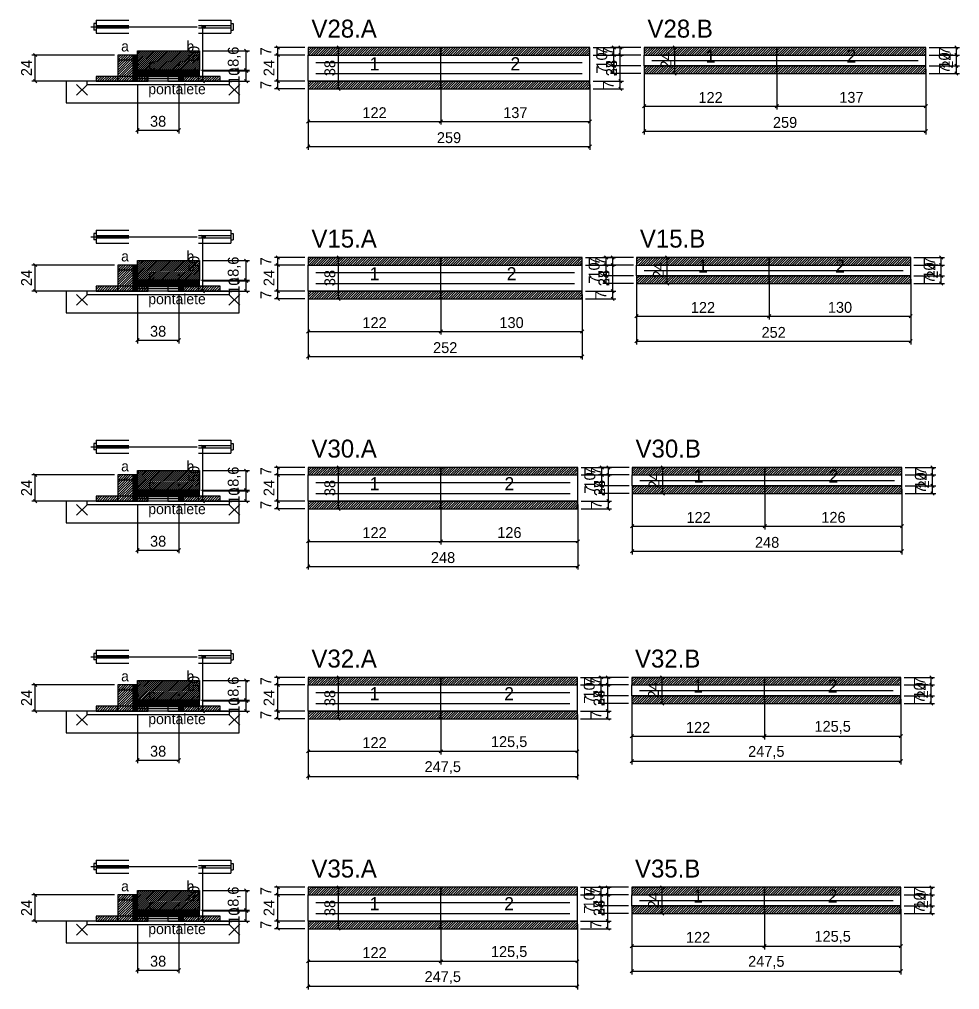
# Model space of a CAD drawing. Extents: x -13000 to 3070, y -7421 to 1552.
# Drawn here: x -69 to 796, y -6263 to -5371 of the extents above; entities that cross this region are included whole.
import ezdxf
from ezdxf.enums import TextEntityAlignment as Align

# ---------------------------------------------------------------- set-up
doc = ezdxf.new("R2010")
doc.units = 0
for name, color, linetype in [('5', 5, 'Continuous'), ('barrote', 126, 'Continuous'), ('CONCRETO', 251, 'Continuous'), ('COTA', 241, 'Continuous'), ('detalhes', 7, 'Continuous'), ('ESTRUTURACAO', 7, 'Continuous'), ('Hachura', 251, 'Continuous'), ('Madeira', 126, 'Continuous'), ('NOMENCLATURA', 7, 'Continuous'), ('Painéis', 200, 'Continuous'), ('presilha', 224, 'Continuous'), ('SARR_2.2x7', 40, 'Continuous'), ('SCO-___-LAJ', 224, 'Continuous'), ('TENSOR', 224, 'Continuous')]:
    doc.layers.add(name, color=color, linetype=linetype)
doc.dimstyles.new('PAINEL', dxfattribs={"dimtxt": 10, "dimasz": 3, "dimexe": 3, "dimexo": 3, "dimgap": 3, "dimtad": 1, "dimblk": 'OBLIQUE', "dimblk1": 'OBLIQUE', "dimcen": 2.5, "dimclrd": 4, "dimclre": 4, "dimclrt": 240, "dimazin": 3, "dimtfac": 1, "dimtmove": 0, "dimatfit": 3})

# ---------------------------------------------------------------- blocks, each defined once
blk = doc.blocks.new('PAR_ESQ')
for p, q in [((-1, -1), (1, 1)), ((-1, 1), (1, -1))]:
    blk.add_line(p, q)
blk = doc.blocks.new('PAR_FUNDO_ESQ')
for p, q in [((-1, -1), (1, 1)), ((-1, 1), (1, -1))]:
    blk.add_line(p, q)
blk = doc.blocks.new('PAR_FUNDO_DIR')
for p, q in [((-1, -1), (1, 1)), ((-1, 1), (1, -1))]:
    blk.add_line(p, q)
blk = doc.blocks.new('par_int_esq')
for p, q in [((-1, -1), (1, 1)), ((-1, 1), (1, -1))]:
    blk.add_line(p, q)
blk = doc.blocks.new('par_int_dir')
for p, q in [((-1, -1), (1, 1)), ((-1, 1), (1, -1))]:
    blk.add_line(p, q)
blk = doc.blocks.new('_OBLIQUE')
at = {"color": 0, "linetype": 'BYBLOCK'}
blk.add_line((-0.5, -0.5), (0.5, 0.5), dxfattribs=at)

msp = doc.modelspace()

# ---------------------------------------------------------------- hatches: boundary and pattern name
at = {"layer": 'COTA'}
h = msp.add_hatch(dxfattribs=at)
h.set_pattern_fill('ANSI31', scale=0.4)
h.paths.add_polyline_path([(40, -5420), (40, -5400), (97, -5400), (97, -5418.6), (78, -5418.6), (78, -5420)])
h = msp.add_hatch(dxfattribs=at)
h.set_pattern_fill('ANSI31', scale=0.5)
h.paths.add_polyline_path([(197, -5404), (319, -5404), (319, -5397), (197, -5397)])
h = msp.add_hatch(dxfattribs=at)
h.set_pattern_fill('ANSI31', scale=0.5)
h.paths.add_polyline_path([(319, -5404), (456, -5404), (456, -5397), (319, -5397)])
h = msp.add_hatch(dxfattribs=at)
h.set_pattern_fill('ANSI31', scale=0.5)
h.paths.add_polyline_path([(506, -5404), (628, -5404), (628, -5397), (506, -5397)])
h = msp.add_hatch(dxfattribs=at)
h.set_pattern_fill('ANSI31', scale=0.5)
h.paths.add_polyline_path([(628, -5404), (765, -5404), (765, -5397), (628, -5397)])
h = msp.add_hatch(dxfattribs=at)
h.set_pattern_fill('ANSI31', scale=0.5)
h.paths.add_polyline_path([(506, -5421), (628, -5421), (628, -5414), (506, -5414)])
h = msp.add_hatch(dxfattribs=at)
h.set_pattern_fill('ANSI31', scale=0.5)
h.paths.add_polyline_path([(628, -5421), (765, -5421), (765, -5414), (628, -5414)])
h = msp.add_hatch(dxfattribs=at)
h.set_pattern_fill('ANSI31', scale=0.5)
h.paths.add_polyline_path([(197, -5435), (319, -5435), (319, -5428), (197, -5428)])
h = msp.add_hatch(dxfattribs=at)
h.set_pattern_fill('ANSI31', scale=0.5)
h.paths.add_polyline_path([(319, -5435), (456, -5435), (456, -5428), (319, -5428)])
h = msp.add_hatch(dxfattribs=at)
h.set_pattern_fill('ANSI31', scale=0.5)
h.paths.add_polyline_path([(197, -5597), (319, -5597), (319, -5590), (197, -5590)])
h = msp.add_hatch(dxfattribs=at)
h.set_pattern_fill('ANSI31', scale=0.5)
h.paths.add_polyline_path([(319, -5597), (449, -5597), (449, -5590), (319, -5590)])
h = msp.add_hatch(dxfattribs=at)
h.set_pattern_fill('ANSI31', scale=0.5)
h.paths.add_polyline_path([(499, -5597), (621, -5597), (621, -5590), (499, -5590)])
h = msp.add_hatch(dxfattribs=at)
h.set_pattern_fill('ANSI31', scale=0.5)
h.paths.add_polyline_path([(621, -5597), (751, -5597), (751, -5590), (621, -5590)])
h = msp.add_hatch(dxfattribs=at)
h.set_pattern_fill('ANSI31', scale=0.4)
h.paths.add_polyline_path([(40, -5613), (40, -5593), (97, -5593), (97, -5611.6), (78, -5611.6), (78, -5613)])
h = msp.add_hatch(dxfattribs=at)
h.set_pattern_fill('ANSI31', scale=0.5)
h.paths.add_polyline_path([(499, -5614), (621, -5614), (621, -5607), (499, -5607)])
h = msp.add_hatch(dxfattribs=at)
h.set_pattern_fill('ANSI31', scale=0.5)
h.paths.add_polyline_path([(621, -5614), (751, -5614), (751, -5607), (621, -5607)])
h = msp.add_hatch(dxfattribs=at)
h.set_pattern_fill('ANSI31', scale=0.5)
h.paths.add_polyline_path([(197, -5628), (319, -5628), (319, -5621), (197, -5621)])
h = msp.add_hatch(dxfattribs=at)
h.set_pattern_fill('ANSI31', scale=0.5)
h.paths.add_polyline_path([(319, -5628), (449, -5628), (449, -5621), (319, -5621)])
h = msp.add_hatch(dxfattribs=at)
h.set_pattern_fill('ANSI31', scale=0.4)
h.paths.add_polyline_path([(40, -5806), (40, -5786), (97, -5786), (97, -5804.6), (78, -5804.6), (78, -5806)])
h = msp.add_hatch(dxfattribs=at)
h.set_pattern_fill('ANSI31', scale=0.5)
h.paths.add_polyline_path([(197, -5790), (319, -5790), (319, -5783), (197, -5783)])
h = msp.add_hatch(dxfattribs=at)
h.set_pattern_fill('ANSI31', scale=0.5)
h.paths.add_polyline_path([(319, -5790), (445, -5790), (445, -5783), (319, -5783)])
h = msp.add_hatch(dxfattribs=at)
h.set_pattern_fill('ANSI31', scale=0.5)
h.paths.add_polyline_path([(495, -5790), (617, -5790), (617, -5783), (495, -5783)])
h = msp.add_hatch(dxfattribs=at)
h.set_pattern_fill('ANSI31', scale=0.5)
h.paths.add_polyline_path([(617, -5790), (743, -5790), (743, -5783), (617, -5783)])
h = msp.add_hatch(dxfattribs=at)
h.set_pattern_fill('ANSI31', scale=0.5)
h.paths.add_polyline_path([(495, -5807), (617, -5807), (617, -5800), (495, -5800)])
h = msp.add_hatch(dxfattribs=at)
h.set_pattern_fill('ANSI31', scale=0.5)
h.paths.add_polyline_path([(617, -5807), (743, -5807), (743, -5800), (617, -5800)])
h = msp.add_hatch(dxfattribs=at)
h.set_pattern_fill('ANSI31', scale=0.5)
h.paths.add_polyline_path([(197, -5821), (319, -5821), (319, -5814), (197, -5814)])
h = msp.add_hatch(dxfattribs=at)
h.set_pattern_fill('ANSI31', scale=0.5)
h.paths.add_polyline_path([(319, -5821), (445, -5821), (445, -5814), (319, -5814)])
h = msp.add_hatch(dxfattribs=at)
h.set_pattern_fill('ANSI31', scale=0.4)
h.paths.add_polyline_path([(40, -5999), (40, -5979), (97, -5979), (97, -5997.6), (78, -5997.6), (78, -5999)])
h = msp.add_hatch(dxfattribs=at)
h.set_pattern_fill('ANSI31', scale=0.5)
h.paths.add_polyline_path([(197, -5983), (319, -5983), (319, -5976), (197, -5976)])
h = msp.add_hatch(dxfattribs=at)
h.set_pattern_fill('ANSI31', scale=0.5)
h.paths.add_polyline_path([(319, -5983), (444.5, -5983), (444.5, -5976), (319, -5976)])
h = msp.add_hatch(dxfattribs=at)
h.set_pattern_fill('ANSI31', scale=0.5)
h.paths.add_polyline_path([(494.5, -5983), (616.5, -5983), (616.5, -5976), (494.5, -5976)])
h = msp.add_hatch(dxfattribs=at)
h.set_pattern_fill('ANSI31', scale=0.5)
h.paths.add_polyline_path([(616.5, -5983), (742, -5983), (742, -5976), (616.5, -5976)])
h = msp.add_hatch(dxfattribs=at)
h.set_pattern_fill('ANSI31', scale=0.5)
h.paths.add_polyline_path([(494.5, -6000), (616.5, -6000), (616.5, -5993), (494.5, -5993)])
h = msp.add_hatch(dxfattribs=at)
h.set_pattern_fill('ANSI31', scale=0.5)
h.paths.add_polyline_path([(616.5, -6000), (742, -6000), (742, -5993), (616.5, -5993)])
h = msp.add_hatch(dxfattribs=at)
h.set_pattern_fill('ANSI31', scale=0.5)
h.paths.add_polyline_path([(197, -6014), (319, -6014), (319, -6007), (197, -6007)])
h = msp.add_hatch(dxfattribs=at)
h.set_pattern_fill('ANSI31', scale=0.5)
h.paths.add_polyline_path([(319, -6014), (444.5, -6014), (444.5, -6007), (319, -6007)])
h = msp.add_hatch(dxfattribs=at)
h.set_pattern_fill('ANSI31', scale=0.5)
h.paths.add_polyline_path([(197, -6176), (319, -6176), (319, -6169), (197, -6169)])
h = msp.add_hatch(dxfattribs=at)
h.set_pattern_fill('ANSI31', scale=0.5)
h.paths.add_polyline_path([(319, -6176), (444.5, -6176), (444.5, -6169), (319, -6169)])
h = msp.add_hatch(dxfattribs=at)
h.set_pattern_fill('ANSI31', scale=0.5)
h.paths.add_polyline_path([(494.5, -6176), (616.5, -6176), (616.5, -6169), (494.5, -6169)])
h = msp.add_hatch(dxfattribs=at)
h.set_pattern_fill('ANSI31', scale=0.5)
h.paths.add_polyline_path([(616.5, -6176), (742, -6176), (742, -6169), (616.5, -6169)])
h = msp.add_hatch(dxfattribs=at)
h.set_pattern_fill('ANSI31', scale=0.4)
h.paths.add_polyline_path([(40, -6192), (40, -6172), (97, -6172), (97, -6190.6), (78, -6190.6), (78, -6192)])
h = msp.add_hatch(dxfattribs=at)
h.set_pattern_fill('ANSI31', scale=0.5)
h.paths.add_polyline_path([(494.5, -6193), (616.5, -6193), (616.5, -6186), (494.5, -6186)])
h = msp.add_hatch(dxfattribs=at)
h.set_pattern_fill('ANSI31', scale=0.5)
h.paths.add_polyline_path([(616.5, -6193), (742, -6193), (742, -6186), (616.5, -6186)])
h = msp.add_hatch(dxfattribs=at)
h.set_pattern_fill('ANSI31', scale=0.5)
h.paths.add_polyline_path([(197, -6207), (319, -6207), (319, -6200), (197, -6200)])
h = msp.add_hatch(dxfattribs=at)
h.set_pattern_fill('ANSI31', scale=0.5)
h.paths.add_polyline_path([(319, -6207), (444.5, -6207), (444.5, -6200), (319, -6200)])
at = {"layer": 'Hachura'}
h = msp.add_hatch(dxfattribs=at)
h.set_pattern_fill('ANSI31', scale=0.5)
h.paths.add_polyline_path([(22, -5428), (36, -5428), (36, -5404), (22, -5404)])
h = msp.add_hatch(dxfattribs=at)
h.set_pattern_fill('ANSI31', scale=0.5)
h.paths.add_polyline_path([(22, -5408.4), (36, -5408.4), (36, -5404), (22, -5404)])
h = msp.add_hatch(dxfattribs=at)
h.set_pattern_fill('SOLID')
h.paths.add_polyline_path([(36, -5428), (40, -5428), (40, -5404), (36, -5404)])
h = msp.add_hatch(dxfattribs=at)
h.set_pattern_fill('SOLID')
h.paths.add_polyline_path([(40, -5423.6), (78, -5423.6), (78, -5420), (40, -5420)])
h = msp.add_hatch(dxfattribs=at)
h.set_pattern_fill('SOLID')
h.paths.add_polyline_path([(78, -5428), (82, -5428), (82, -5418), (78, -5418)])
h = msp.add_hatch(dxfattribs=at)
h.set_pattern_fill('SOLID')
h.paths.add_polyline_path([(78, -5418), (97, -5418), (97, -5424), (78, -5424)])
h = msp.add_hatch(dxfattribs=at)
h.set_pattern_fill('ANSI31', scale=0.5)
h.paths.add_polyline_path([(82, -5428), (96, -5428), (96, -5418), (82, -5418)])
h = msp.add_hatch(dxfattribs=at)
h.set_pattern_fill('ANSI31', scale=0.5)
h.paths.add_polyline_path([(82, -5422.4), (96, -5422.4), (96, -5418), (82, -5418)])
h = msp.add_hatch(dxfattribs=at)
h.set_pattern_fill('ANSI31', scale=0.5)
h.paths.add_polyline_path([(2, -5428), (22, -5428), (22, -5423.6), (2, -5423.6)])
h = msp.add_hatch(dxfattribs=at)
h.set_pattern_fill('ANSI31', scale=0.5)
h.paths.add_polyline_path([(40, -5428), (50, -5428), (50, -5423.6), (40, -5423.6)])
h = msp.add_hatch(dxfattribs=at)
h.set_pattern_fill('ANSI31', scale=0.5)
h.paths.add_polyline_path([(96, -5428), (116, -5428), (116, -5423.6), (96, -5423.6)])
h = msp.add_hatch(dxfattribs=at)
h.set_pattern_fill('ANSI31', scale=0.5)
h.paths.add_polyline_path([(22, -5621), (36, -5621), (36, -5597), (22, -5597)])
h = msp.add_hatch(dxfattribs=at)
h.set_pattern_fill('ANSI31', scale=0.5)
h.paths.add_polyline_path([(22, -5601.4), (36, -5601.4), (36, -5597), (22, -5597)])
h = msp.add_hatch(dxfattribs=at)
h.set_pattern_fill('SOLID')
h.paths.add_polyline_path([(36, -5621), (40, -5621), (40, -5597), (36, -5597)])
h = msp.add_hatch(dxfattribs=at)
h.set_pattern_fill('ANSI31', scale=0.5)
h.paths.add_polyline_path([(2, -5621), (22, -5621), (22, -5616.6), (2, -5616.6)])
h = msp.add_hatch(dxfattribs=at)
h.set_pattern_fill('SOLID')
h.paths.add_polyline_path([(40, -5616.6), (78, -5616.6), (78, -5613), (40, -5613)])
h = msp.add_hatch(dxfattribs=at)
h.set_pattern_fill('ANSI31', scale=0.5)
h.paths.add_polyline_path([(40, -5621), (50, -5621), (50, -5616.6), (40, -5616.6)])
h = msp.add_hatch(dxfattribs=at)
h.set_pattern_fill('SOLID')
h.paths.add_polyline_path([(78, -5621), (82, -5621), (82, -5611), (78, -5611)])
h = msp.add_hatch(dxfattribs=at)
h.set_pattern_fill('SOLID')
h.paths.add_polyline_path([(78, -5611), (97, -5611), (97, -5617), (78, -5617)])
h = msp.add_hatch(dxfattribs=at)
h.set_pattern_fill('ANSI31', scale=0.5)
h.paths.add_polyline_path([(82, -5621), (96, -5621), (96, -5611), (82, -5611)])
h = msp.add_hatch(dxfattribs=at)
h.set_pattern_fill('ANSI31', scale=0.5)
h.paths.add_polyline_path([(82, -5615.4), (96, -5615.4), (96, -5611), (82, -5611)])
h = msp.add_hatch(dxfattribs=at)
h.set_pattern_fill('ANSI31', scale=0.5)
h.paths.add_polyline_path([(96, -5621), (116, -5621), (116, -5616.6), (96, -5616.6)])
h = msp.add_hatch(dxfattribs=at)
h.set_pattern_fill('ANSI31', scale=0.5)
h.paths.add_polyline_path([(22, -5814), (36, -5814), (36, -5790), (22, -5790)])
h = msp.add_hatch(dxfattribs=at)
h.set_pattern_fill('ANSI31', scale=0.5)
h.paths.add_polyline_path([(22, -5794.4), (36, -5794.4), (36, -5790), (22, -5790)])
h = msp.add_hatch(dxfattribs=at)
h.set_pattern_fill('SOLID')
h.paths.add_polyline_path([(36, -5814), (40, -5814), (40, -5790), (36, -5790)])
h = msp.add_hatch(dxfattribs=at)
h.set_pattern_fill('SOLID')
h.paths.add_polyline_path([(78, -5814), (82, -5814), (82, -5804), (78, -5804)])
h = msp.add_hatch(dxfattribs=at)
h.set_pattern_fill('SOLID')
h.paths.add_polyline_path([(78, -5804), (97, -5804), (97, -5810), (78, -5810)])
h = msp.add_hatch(dxfattribs=at)
h.set_pattern_fill('ANSI31', scale=0.5)
h.paths.add_polyline_path([(82, -5814), (96, -5814), (96, -5804), (82, -5804)])
h = msp.add_hatch(dxfattribs=at)
h.set_pattern_fill('ANSI31', scale=0.5)
h.paths.add_polyline_path([(82, -5808.4), (96, -5808.4), (96, -5804), (82, -5804)])
h = msp.add_hatch(dxfattribs=at)
h.set_pattern_fill('ANSI31', scale=0.5)
h.paths.add_polyline_path([(2, -5814), (22, -5814), (22, -5809.6), (2, -5809.6)])
h = msp.add_hatch(dxfattribs=at)
h.set_pattern_fill('SOLID')
h.paths.add_polyline_path([(40, -5809.6), (78, -5809.6), (78, -5806), (40, -5806)])
h = msp.add_hatch(dxfattribs=at)
h.set_pattern_fill('ANSI31', scale=0.5)
h.paths.add_polyline_path([(40, -5814), (50, -5814), (50, -5809.6), (40, -5809.6)])
h = msp.add_hatch(dxfattribs=at)
h.set_pattern_fill('ANSI31', scale=0.5)
h.paths.add_polyline_path([(96, -5814), (116, -5814), (116, -5809.6), (96, -5809.6)])
h = msp.add_hatch(dxfattribs=at)
h.set_pattern_fill('ANSI31', scale=0.5)
h.paths.add_polyline_path([(22, -6007), (36, -6007), (36, -5983), (22, -5983)])
h = msp.add_hatch(dxfattribs=at)
h.set_pattern_fill('ANSI31', scale=0.5)
h.paths.add_polyline_path([(22, -5987.4), (36, -5987.4), (36, -5983), (22, -5983)])
h = msp.add_hatch(dxfattribs=at)
h.set_pattern_fill('SOLID')
h.paths.add_polyline_path([(36, -6007), (40, -6007), (40, -5983), (36, -5983)])
h = msp.add_hatch(dxfattribs=at)
h.set_pattern_fill('SOLID')
h.paths.add_polyline_path([(40, -6002.6), (78, -6002.6), (78, -5999), (40, -5999)])
h = msp.add_hatch(dxfattribs=at)
h.set_pattern_fill('SOLID')
h.paths.add_polyline_path([(78, -6007), (82, -6007), (82, -5997), (78, -5997)])
h = msp.add_hatch(dxfattribs=at)
h.set_pattern_fill('SOLID')
h.paths.add_polyline_path([(78, -5997), (97, -5997), (97, -6003), (78, -6003)])
h = msp.add_hatch(dxfattribs=at)
h.set_pattern_fill('ANSI31', scale=0.5)
h.paths.add_polyline_path([(82, -6007), (96, -6007), (96, -5997), (82, -5997)])
h = msp.add_hatch(dxfattribs=at)
h.set_pattern_fill('ANSI31', scale=0.5)
h.paths.add_polyline_path([(82, -6001.4), (96, -6001.4), (96, -5997), (82, -5997)])
h = msp.add_hatch(dxfattribs=at)
h.set_pattern_fill('ANSI31', scale=0.5)
h.paths.add_polyline_path([(2, -6007), (22, -6007), (22, -6002.6), (2, -6002.6)])
h = msp.add_hatch(dxfattribs=at)
h.set_pattern_fill('ANSI31', scale=0.5)
h.paths.add_polyline_path([(40, -6007), (50, -6007), (50, -6002.6), (40, -6002.6)])
h = msp.add_hatch(dxfattribs=at)
h.set_pattern_fill('ANSI31', scale=0.5)
h.paths.add_polyline_path([(96, -6007), (116, -6007), (116, -6002.6), (96, -6002.6)])
h = msp.add_hatch(dxfattribs=at)
h.set_pattern_fill('ANSI31', scale=0.5)
h.paths.add_polyline_path([(22, -6200), (36, -6200), (36, -6176), (22, -6176)])
h = msp.add_hatch(dxfattribs=at)
h.set_pattern_fill('ANSI31', scale=0.5)
h.paths.add_polyline_path([(22, -6180.4), (36, -6180.4), (36, -6176), (22, -6176)])
h = msp.add_hatch(dxfattribs=at)
h.set_pattern_fill('SOLID')
h.paths.add_polyline_path([(36, -6200), (40, -6200), (40, -6176), (36, -6176)])
h = msp.add_hatch(dxfattribs=at)
h.set_pattern_fill('ANSI31', scale=0.5)
h.paths.add_polyline_path([(2, -6200), (22, -6200), (22, -6195.6), (2, -6195.6)])
h = msp.add_hatch(dxfattribs=at)
h.set_pattern_fill('SOLID')
h.paths.add_polyline_path([(40, -6195.6), (78, -6195.6), (78, -6192), (40, -6192)])
h = msp.add_hatch(dxfattribs=at)
h.set_pattern_fill('ANSI31', scale=0.5)
h.paths.add_polyline_path([(40, -6200), (50, -6200), (50, -6195.6), (40, -6195.6)])
h = msp.add_hatch(dxfattribs=at)
h.set_pattern_fill('SOLID')
h.paths.add_polyline_path([(78, -6200), (82, -6200), (82, -6190), (78, -6190)])
h = msp.add_hatch(dxfattribs=at)
h.set_pattern_fill('SOLID')
h.paths.add_polyline_path([(78, -6190), (97, -6190), (97, -6196), (78, -6196)])
h = msp.add_hatch(dxfattribs=at)
h.set_pattern_fill('ANSI31', scale=0.5)
h.paths.add_polyline_path([(82, -6200), (96, -6200), (96, -6190), (82, -6190)])
h = msp.add_hatch(dxfattribs=at)
h.set_pattern_fill('ANSI31', scale=0.5)
h.paths.add_polyline_path([(82, -6194.4), (96, -6194.4), (96, -6190), (82, -6190)])
h = msp.add_hatch(dxfattribs=at)
h.set_pattern_fill('ANSI31', scale=0.5)
h.paths.add_polyline_path([(96, -6200), (116, -6200), (116, -6195.6), (96, -6195.6)])
at = {"layer": 'HACHURACONCRETO'}
h = msp.add_hatch(dxfattribs=at)
h.set_pattern_fill('ANSI31', scale=0.3)
h.paths.add_polyline_path([(40, -5423.6), (78, -5423.6), (78, -5418), (40, -5418)])
h = msp.add_hatch(dxfattribs=at)
h.set_pattern_fill('ANSI31', scale=0.3)
h.paths.add_polyline_path([(40, -5616.6), (78, -5616.6), (78, -5611), (40, -5611)])
h = msp.add_hatch(dxfattribs=at)
h.set_pattern_fill('ANSI31', scale=0.3)
h.paths.add_polyline_path([(40, -5809.6), (78, -5809.6), (78, -5804), (40, -5804)])
h = msp.add_hatch(dxfattribs=at)
h.set_pattern_fill('ANSI31', scale=0.3)
h.paths.add_polyline_path([(40, -6002.6), (78, -6002.6), (78, -5997), (40, -5997)])
h = msp.add_hatch(dxfattribs=at)
h.set_pattern_fill('ANSI31', scale=0.3)
h.paths.add_polyline_path([(40, -6195.6), (78, -6195.6), (78, -6190), (40, -6190)])

# ---------------------------------------------------------------- linework, layer by layer
for p, q in [((0, -5375), (0, -5381)), ((2, -5375), (0, -5375)), ((2, -5372), (32, -5372)), ((2, -5372), (2, -5384)), ((2, -5377), (32, -5377)), ((96, -5372), (126, -5372)), ((96, -5377), (126, -5377)), ((126, -5372), (126, -5384)), ((126, -5375), (128, -5375)), ((128, -5375), (128, -5381)), ((2, -5381), (0, -5381)), ((2, -5379), (32, -5379)), ((2, -5384), (32, -5384)), ((96, -5379), (126, -5379)), ((96, -5384), (126, -5384)), ((126, -5381), (128, -5381)), ((0, -5568), (0, -5574)), ((2, -5568), (0, -5568)), ((2, -5565), (32, -5565)), ((2, -5565), (2, -5577)), ((2, -5570), (32, -5570)), ((2, -5572), (32, -5572)), ((96, -5565), (126, -5565)), ((96, -5570), (126, -5570)), ((96, -5572), (126, -5572)), ((126, -5565), (126, -5577)), ((126, -5568), (128, -5568)), ((128, -5568), (128, -5574)), ((2, -5574), (0, -5574)), ((2, -5577), (32, -5577)), ((96, -5577), (126, -5577)), ((126, -5574), (128, -5574)), ((2, -5758), (32, -5758)), ((2, -5758), (2, -5770)), ((96, -5758), (126, -5758)), ((126, -5758), (126, -5770)), ((0, -5761), (0, -5767)), ((2, -5761), (0, -5761)), ((2, -5767), (0, -5767)), ((2, -5763), (32, -5763)), ((2, -5765), (32, -5765)), ((96, -5763), (126, -5763)), ((96, -5765), (126, -5765)), ((126, -5761), (128, -5761)), ((126, -5767), (128, -5767)), ((128, -5761), (128, -5767)), ((2, -5770), (32, -5770)), ((96, -5770), (126, -5770)), ((0, -5954), (0, -5960)), ((2, -5954), (0, -5954)), ((2, -5951), (32, -5951)), ((2, -5951), (2, -5963)), ((2, -5956), (32, -5956)), ((96, -5951), (126, -5951)), ((96, -5956), (126, -5956)), ((126, -5951), (126, -5963)), ((126, -5954), (128, -5954)), ((128, -5954), (128, -5960)), ((2, -5960), (0, -5960)), ((2, -5958), (32, -5958)), ((2, -5963), (32, -5963)), ((96, -5958), (126, -5958)), ((96, -5963), (126, -5963)), ((126, -5960), (128, -5960)), ((2, -6144), (32, -6144)), ((2, -6144), (2, -6156)), ((96, -6144), (126, -6144)), ((126, -6144), (126, -6156)), ((0, -6147), (0, -6153)), ((2, -6147), (0, -6147)), ((2, -6153), (0, -6153)), ((2, -6149), (32, -6149)), ((2, -6151), (32, -6151)), ((96, -6149), (126, -6149)), ((96, -6151), (126, -6151)), ((126, -6147), (128, -6147)), ((126, -6153), (128, -6153)), ((128, -6147), (128, -6153)), ((2, -6156), (32, -6156)), ((96, -6156), (126, -6156))]:
    msp.add_line(p, q)
at = {"layer": 'BARRA_ANCORAGEM'}
for p, q in [((40, -5420.3), (78, -5420.3)), ((40, -5422.3), (40, -5420.3)), ((78, -5422.3), (78, -5420.3)), ((40, -5422.3), (78, -5422.3)), ((40, -5423.7), (78, -5423.7)), ((40, -5425.7), (40, -5423.7)), ((40, -5425.7), (78, -5425.7)), ((78, -5425.7), (78, -5423.7)), ((40, -5613.3), (78, -5613.3)), ((40, -5615.3), (40, -5613.3)), ((40, -5615.3), (78, -5615.3)), ((40, -5616.7), (78, -5616.7)), ((40, -5618.7), (40, -5616.7)), ((78, -5615.3), (78, -5613.3)), ((78, -5618.7), (78, -5616.7)), ((40, -5618.7), (78, -5618.7)), ((40, -5806.3), (78, -5806.3)), ((40, -5808.3), (40, -5806.3)), ((40, -5808.3), (78, -5808.3)), ((40, -5809.7), (78, -5809.7)), ((40, -5811.7), (40, -5809.7)), ((40, -5811.7), (78, -5811.7)), ((78, -5808.3), (78, -5806.3)), ((78, -5811.7), (78, -5809.7)), ((40, -5999.3), (78, -5999.3)), ((40, -6001.3), (40, -5999.3)), ((40, -6001.3), (78, -6001.3)), ((78, -6001.3), (78, -5999.3)), ((40, -6002.7), (78, -6002.7)), ((40, -6004.7), (40, -6002.7)), ((40, -6004.7), (78, -6004.7)), ((78, -6004.7), (78, -6002.7)), ((40, -6192.3), (78, -6192.3)), ((40, -6194.3), (40, -6192.3)), ((40, -6194.3), (78, -6194.3)), ((40, -6195.7), (78, -6195.7)), ((40, -6197.7), (40, -6195.7)), ((78, -6194.3), (78, -6192.3)), ((78, -6197.7), (78, -6195.7)), ((40, -6197.7), (78, -6197.7))]:
    msp.add_line(p, q, dxfattribs=at)
at = {"layer": 'barrote'}
for points in [[(-25.5, -5448), (133.5, -5448), (133.5, -5428), (-25.5, -5428)], [(-25.5, -5641), (133.5, -5641), (133.5, -5621), (-25.5, -5621)], [(-25.5, -5834), (133.5, -5834), (133.5, -5814), (-25.5, -5814)], [(-25.5, -6027), (133.5, -6027), (133.5, -6007), (-25.5, -6007)], [(-25.5, -6220), (133.5, -6220), (133.5, -6200), (-25.5, -6200)]]:
    msp.add_lwpolyline(points, close=True, dxfattribs=at)
at = {"layer": 'CONCRETO'}
for points in [[(40, -5420), (40, -5400), (97, -5400), (97, -5418.6), (78, -5418.6), (78, -5420)], [(40, -5613), (40, -5593), (97, -5593), (97, -5611.6), (78, -5611.6), (78, -5613)], [(40, -5806), (40, -5786), (97, -5786), (97, -5804.6), (78, -5804.6), (78, -5806)], [(40, -5999), (40, -5979), (97, -5979), (97, -5997.6), (78, -5997.6), (78, -5999)], [(40, -6192), (40, -6172), (97, -6172), (97, -6190.6), (78, -6190.6), (78, -6192)]]:
    msp.add_lwpolyline(points, close=True, dxfattribs=at)
at = {"layer": 'HACHURACONCRETO'}
for points in [[(40, -5423.6), (78, -5423.6), (78, -5418), (40, -5418)], [(40, -5616.6), (78, -5616.6), (78, -5611), (40, -5611)], [(40, -5809.6), (78, -5809.6), (78, -5804), (40, -5804)], [(40, -6002.6), (78, -6002.6), (78, -5997), (40, -5997)], [(40, -6195.6), (78, -6195.6), (78, -6190), (40, -6190)]]:
    msp.add_lwpolyline(points, close=True, dxfattribs=at)
at = {"layer": 'Madeira'}
for points in [[(22, -5428), (36, -5428), (36, -5404), (22, -5404)], [(22, -5408.4), (36, -5408.4), (36, -5404), (22, -5404)], [(82, -5428), (96, -5428), (96, -5418), (82, -5418)], [(82, -5422.4), (96, -5422.4), (96, -5418), (82, -5418)], [(2, -5428), (22, -5428), (22, -5423.6), (2, -5423.6)], [(22, -5428), (36, -5428), (36, -5423.6), (22, -5423.6)], [(40, -5428), (50, -5428), (50, -5423.6), (40, -5423.6)], [(68, -5428), (78, -5428), (78, -5423.6), (68, -5423.6)], [(96, -5428), (116, -5428), (116, -5423.6), (96, -5423.6)], [(22, -5621), (36, -5621), (36, -5597), (22, -5597)], [(22, -5601.4), (36, -5601.4), (36, -5597), (22, -5597)], [(2, -5621), (22, -5621), (22, -5616.6), (2, -5616.6)], [(22, -5621), (36, -5621), (36, -5616.6), (22, -5616.6)], [(40, -5621), (50, -5621), (50, -5616.6), (40, -5616.6)], [(68, -5621), (78, -5621), (78, -5616.6), (68, -5616.6)], [(82, -5621), (96, -5621), (96, -5611), (82, -5611)], [(82, -5615.4), (96, -5615.4), (96, -5611), (82, -5611)], [(96, -5621), (116, -5621), (116, -5616.6), (96, -5616.6)], [(22, -5814), (36, -5814), (36, -5790), (22, -5790)], [(22, -5794.4), (36, -5794.4), (36, -5790), (22, -5790)], [(82, -5814), (96, -5814), (96, -5804), (82, -5804)], [(82, -5808.4), (96, -5808.4), (96, -5804), (82, -5804)], [(2, -5814), (22, -5814), (22, -5809.6), (2, -5809.6)], [(22, -5814), (36, -5814), (36, -5809.6), (22, -5809.6)], [(40, -5814), (50, -5814), (50, -5809.6), (40, -5809.6)], [(68, -5814), (78, -5814), (78, -5809.6), (68, -5809.6)], [(96, -5814), (116, -5814), (116, -5809.6), (96, -5809.6)], [(22, -6007), (36, -6007), (36, -5983), (22, -5983)], [(22, -5987.4), (36, -5987.4), (36, -5983), (22, -5983)], [(82, -6007), (96, -6007), (96, -5997), (82, -5997)], [(82, -6001.4), (96, -6001.4), (96, -5997), (82, -5997)], [(2, -6007), (22, -6007), (22, -6002.6), (2, -6002.6)], [(22, -6007), (36, -6007), (36, -6002.6), (22, -6002.6)], [(40, -6007), (50, -6007), (50, -6002.6), (40, -6002.6)], [(68, -6007), (78, -6007), (78, -6002.6), (68, -6002.6)], [(96, -6007), (116, -6007), (116, -6002.6), (96, -6002.6)], [(22, -6200), (36, -6200), (36, -6176), (22, -6176)], [(22, -6180.4), (36, -6180.4), (36, -6176), (22, -6176)], [(2, -6200), (22, -6200), (22, -6195.6), (2, -6195.6)], [(22, -6200), (36, -6200), (36, -6195.6), (22, -6195.6)], [(40, -6200), (50, -6200), (50, -6195.6), (40, -6195.6)], [(68, -6200), (78, -6200), (78, -6195.6), (68, -6195.6)], [(82, -6200), (96, -6200), (96, -6190), (82, -6190)], [(82, -6194.4), (96, -6194.4), (96, -6190), (82, -6190)], [(96, -6200), (116, -6200), (116, -6195.6), (96, -6195.6)]]:
    msp.add_lwpolyline(points, close=True, dxfattribs=at)
at = {"layer": 'Painéis'}
for p, q in [((197, -5404), (319, -5404)), ((197, -5428), (197, -5404)), ((319, -5428), (319, -5404)), ((319, -5428), (319, -5404)), ((319, -5404), (456, -5404)), ((319, -5428), (319, -5404)), ((456, -5428), (456, -5404)), ((506, -5404), (628, -5404)), ((506, -5414), (506, -5404)), ((628, -5414), (628, -5404)), ((628, -5414), (628, -5404)), ((628, -5404), (765, -5404)), ((628, -5414), (628, -5404)), ((765, -5414), (765, -5404)), ((506, -5414), (628, -5414)), ((628, -5414), (765, -5414)), ((197, -5428), (319, -5428)), ((319, -5428), (456, -5428)), ((197, -5597), (319, -5597)), ((197, -5621), (197, -5597)), ((319, -5621), (319, -5597)), ((319, -5621), (319, -5597)), ((319, -5597), (449, -5597)), ((319, -5621), (319, -5597)), ((449, -5621), (449, -5597)), ((499, -5597), (621, -5597)), ((499, -5607), (499, -5597)), ((621, -5607), (621, -5597)), ((621, -5607), (621, -5597)), ((621, -5597), (751, -5597)), ((621, -5607), (621, -5597)), ((751, -5607), (751, -5597)), ((499, -5607), (621, -5607)), ((621, -5607), (751, -5607)), ((197, -5621), (319, -5621)), ((319, -5621), (449, -5621)), ((197, -5790), (319, -5790)), ((197, -5814), (197, -5790)), ((319, -5814), (319, -5790)), ((319, -5814), (319, -5790)), ((319, -5790), (445, -5790)), ((319, -5814), (319, -5790)), ((445, -5814), (445, -5790)), ((495, -5790), (617, -5790)), ((495, -5800), (495, -5790)), ((617, -5800), (617, -5790)), ((617, -5800), (617, -5790)), ((617, -5790), (743, -5790)), ((617, -5800), (617, -5790)), ((743, -5800), (743, -5790)), ((495, -5800), (617, -5800)), ((617, -5800), (743, -5800)), ((197, -5814), (319, -5814)), ((319, -5814), (445, -5814)), ((197, -5983), (319, -5983)), ((197, -6007), (197, -5983)), ((319, -6007), (319, -5983)), ((319, -6007), (319, -5983)), ((319, -5983), (444.5, -5983)), ((319, -6007), (319, -5983)), ((444.5, -6007), (444.5, -5983)), ((494.5, -5983), (616.5, -5983)), ((494.5, -5993), (494.5, -5983)), ((616.5, -5993), (616.5, -5983)), ((616.5, -5993), (616.5, -5983)), ((616.5, -5983), (742, -5983)), ((616.5, -5993), (616.5, -5983)), ((742, -5993), (742, -5983)), ((494.5, -5993), (616.5, -5993)), ((616.5, -5993), (742, -5993)), ((197, -6007), (319, -6007)), ((319, -6007), (444.5, -6007)), ((197, -6176), (319, -6176)), ((197, -6200), (197, -6176)), ((319, -6200), (319, -6176)), ((319, -6200), (319, -6176)), ((319, -6176), (444.5, -6176)), ((319, -6200), (319, -6176)), ((444.5, -6200), (444.5, -6176)), ((494.5, -6176), (616.5, -6176)), ((494.5, -6186), (494.5, -6176)), ((616.5, -6186), (616.5, -6176)), ((616.5, -6186), (616.5, -6176)), ((616.5, -6176), (742, -6176)), ((616.5, -6186), (616.5, -6176)), ((742, -6186), (742, -6176)), ((494.5, -6186), (616.5, -6186)), ((616.5, -6186), (742, -6186)), ((197, -6200), (319, -6200)), ((319, -6200), (444.5, -6200))]:
    msp.add_line(p, q, dxfattribs=at)
for points in [[(36, -5428), (40, -5428), (40, -5404), (36, -5404)], [(40, -5423.6), (78, -5423.6), (78, -5420), (40, -5420)], [(78, -5428), (82, -5428), (82, -5418), (78, -5418)], [(78, -5418), (97, -5418), (97, -5418.6), (78, -5418.6)], [(36, -5621), (40, -5621), (40, -5597), (36, -5597)], [(40, -5616.6), (78, -5616.6), (78, -5613), (40, -5613)], [(78, -5621), (82, -5621), (82, -5611), (78, -5611)], [(78, -5611), (97, -5611), (97, -5611.6), (78, -5611.6)], [(36, -5814), (40, -5814), (40, -5790), (36, -5790)], [(78, -5814), (82, -5814), (82, -5804), (78, -5804)], [(78, -5804), (97, -5804), (97, -5804.6), (78, -5804.6)], [(40, -5809.6), (78, -5809.6), (78, -5806), (40, -5806)], [(36, -6007), (40, -6007), (40, -5983), (36, -5983)], [(40, -6002.6), (78, -6002.6), (78, -5999), (40, -5999)], [(78, -6007), (82, -6007), (82, -5997), (78, -5997)], [(78, -5997), (97, -5997), (97, -5997.6), (78, -5997.6)], [(36, -6200), (40, -6200), (40, -6176), (36, -6176)], [(40, -6195.6), (78, -6195.6), (78, -6192), (40, -6192)], [(78, -6200), (82, -6200), (82, -6190), (78, -6190)], [(78, -6190), (97, -6190), (97, -6190.6), (78, -6190.6)]]:
    msp.add_lwpolyline(points, close=True, dxfattribs=at)
at = {"layer": 'presilha'}
for p, q in [((-16, -5441), (-6, -5431)), ((-16, -5431), (-6, -5441)), ((124, -5441), (134, -5431)), ((124, -5431), (134, -5441)), ((-16, -5634), (-6, -5624)), ((-16, -5624), (-6, -5634)), ((124, -5634), (134, -5624)), ((124, -5624), (134, -5634)), ((-16, -5827), (-6, -5817)), ((-16, -5817), (-6, -5827)), ((124, -5827), (134, -5817)), ((124, -5817), (134, -5827)), ((-16, -6020), (-6, -6010)), ((-16, -6010), (-6, -6020)), ((124, -6020), (134, -6010)), ((124, -6010), (134, -6020)), ((-16, -6213), (-6, -6203)), ((-16, -6203), (-6, -6213)), ((124, -6213), (134, -6203)), ((124, -6203), (134, -6213))]:
    msp.add_line(p, q, dxfattribs=at)
at = {"layer": 'SARR_2.2x7'}
for points in [[(204, -5411), (319, -5411)], [(204, -5411), (319, -5411)], [(319, -5411), (449, -5411)], [(319, -5411), (449, -5411)], [(513, -5409), (628, -5409)], [(513, -5409), (628, -5409)], [(628, -5409), (758, -5409)], [(628, -5409), (758, -5409)], [(204, -5421), (319, -5421)], [(204, -5421), (319, -5421)], [(319, -5421), (449, -5421)], [(319, -5421), (449, -5421)], [(204, -5604), (319, -5604)], [(204, -5604), (319, -5604)], [(319, -5604), (442, -5604)], [(319, -5604), (442, -5604)], [(506, -5602), (621, -5602)], [(506, -5602), (621, -5602)], [(621, -5602), (744, -5602)], [(621, -5602), (744, -5602)], [(204, -5614), (319, -5614)], [(204, -5614), (319, -5614)], [(319, -5614), (442, -5614)], [(319, -5614), (442, -5614)], [(502, -5795), (617, -5795)], [(502, -5795), (617, -5795)], [(617, -5795), (736, -5795)], [(617, -5795), (736, -5795)], [(204, -5797), (319, -5797)], [(204, -5797), (319, -5797)], [(319, -5797), (438, -5797)], [(319, -5797), (438, -5797)], [(204, -5807), (319, -5807)], [(204, -5807), (319, -5807)], [(319, -5807), (438, -5807)], [(319, -5807), (438, -5807)], [(204, -5990), (319, -5990)], [(204, -5990), (319, -5990)], [(319, -5990), (437.5, -5990)], [(319, -5990), (437.5, -5990)], [(501.5, -5988), (616.5, -5988)], [(501.5, -5988), (616.5, -5988)], [(616.5, -5988), (735, -5988)], [(616.5, -5988), (735, -5988)], [(204, -6000), (319, -6000)], [(204, -6000), (319, -6000)], [(319, -6000), (437.5, -6000)], [(319, -6000), (437.5, -6000)], [(204, -6183), (319, -6183)], [(204, -6183), (319, -6183)], [(319, -6183), (437.5, -6183)], [(319, -6183), (437.5, -6183)], [(501.5, -6181), (616.5, -6181)], [(501.5, -6181), (616.5, -6181)], [(616.5, -6181), (735, -6181)], [(616.5, -6181), (735, -6181)], [(204, -6193), (319, -6193)], [(204, -6193), (319, -6193)], [(319, -6193), (437.5, -6193)], [(319, -6193), (437.5, -6193)]]:
    msp.add_lwpolyline(points, dxfattribs=at)
at = {"layer": 'SARRAFO_2_2X7'}
for p, q in [((36, -5408.8), (40, -5408.8)), ((36, -5413.2), (36, -5408.8)), ((36, -5411), (40, -5411)), ((40, -5413.2), (40, -5408.8)), ((36, -5413.2), (40, -5413.2)), ((36, -5418.8), (40, -5418.8)), ((36, -5423.2), (36, -5418.8)), ((36, -5421), (40, -5421)), ((40, -5423.2), (40, -5418.8)), ((78, -5420.8), (82, -5420.8)), ((78, -5425.2), (78, -5420.8)), ((82, -5425.2), (82, -5420.8)), ((36, -5423.2), (40, -5423.2)), ((78, -5423), (82, -5423)), ((78, -5425.2), (82, -5425.2)), ((36, -5601.8), (40, -5601.8)), ((36, -5606.2), (36, -5601.8)), ((36, -5604), (40, -5604)), ((36, -5606.2), (40, -5606.2)), ((40, -5606.2), (40, -5601.8)), ((36, -5611.8), (40, -5611.8)), ((36, -5616.2), (36, -5611.8)), ((36, -5614), (40, -5614)), ((36, -5616.2), (40, -5616.2)), ((40, -5616.2), (40, -5611.8)), ((78, -5613.8), (82, -5613.8)), ((78, -5618.2), (78, -5613.8)), ((78, -5616), (82, -5616)), ((82, -5618.2), (82, -5613.8)), ((78, -5618.2), (82, -5618.2)), ((36, -5794.8), (40, -5794.8)), ((36, -5799.2), (36, -5794.8)), ((40, -5799.2), (40, -5794.8)), ((36, -5797), (40, -5797)), ((36, -5799.2), (40, -5799.2)), ((36, -5804.8), (40, -5804.8)), ((36, -5809.2), (36, -5804.8)), ((40, -5809.2), (40, -5804.8)), ((36, -5807), (40, -5807)), ((36, -5809.2), (40, -5809.2)), ((78, -5806.8), (82, -5806.8)), ((78, -5811.2), (78, -5806.8)), ((78, -5809), (82, -5809)), ((78, -5811.2), (82, -5811.2)), ((82, -5811.2), (82, -5806.8)), ((36, -5987.8), (40, -5987.8)), ((36, -5992.2), (36, -5987.8)), ((36, -5990), (40, -5990)), ((36, -5992.2), (40, -5992.2)), ((40, -5992.2), (40, -5987.8)), ((36, -5997.8), (40, -5997.8)), ((36, -6002.2), (36, -5997.8)), ((36, -6000), (40, -6000)), ((40, -6002.2), (40, -5997.8)), ((78, -5999.8), (82, -5999.8)), ((78, -6004.2), (78, -5999.8)), ((82, -6004.2), (82, -5999.8)), ((36, -6002.2), (40, -6002.2)), ((78, -6002), (82, -6002)), ((78, -6004.2), (82, -6004.2)), ((36, -6180.8), (40, -6180.8)), ((36, -6185.2), (36, -6180.8)), ((36, -6183), (40, -6183)), ((36, -6185.2), (40, -6185.2)), ((40, -6185.2), (40, -6180.8)), ((36, -6190.8), (40, -6190.8)), ((36, -6195.2), (36, -6190.8)), ((36, -6193), (40, -6193)), ((36, -6195.2), (40, -6195.2)), ((40, -6195.2), (40, -6190.8)), ((78, -6192.8), (82, -6192.8)), ((78, -6197.2), (78, -6192.8)), ((78, -6195), (82, -6195)), ((78, -6197.2), (82, -6197.2)), ((82, -6197.2), (82, -6192.8))]:
    msp.add_line(p, q, dxfattribs=at)
at = {"layer": 'SCO-___-LAJ'}
for points in [[(197, -5404), (319, -5404), (319, -5397), (197, -5397)], [(319, -5404), (456, -5404), (456, -5397), (319, -5397)], [(506, -5404), (628, -5404), (628, -5397), (506, -5397)], [(628, -5404), (765, -5404), (765, -5397), (628, -5397)], [(506, -5421), (628, -5421), (628, -5414), (506, -5414)], [(628, -5421), (765, -5421), (765, -5414), (628, -5414)], [(-6.5, -5431.2), (124.5, -5431.2), (124.5, -5428), (-6.5, -5428)], [(197, -5435), (319, -5435), (319, -5428), (197, -5428)], [(319, -5435), (456, -5435), (456, -5428), (319, -5428)], [(197, -5597), (319, -5597), (319, -5590), (197, -5590)], [(319, -5597), (449, -5597), (449, -5590), (319, -5590)], [(499, -5597), (621, -5597), (621, -5590), (499, -5590)], [(621, -5597), (751, -5597), (751, -5590), (621, -5590)], [(499, -5614), (621, -5614), (621, -5607), (499, -5607)], [(621, -5614), (751, -5614), (751, -5607), (621, -5607)], [(-6.5, -5624.2), (124.5, -5624.2), (124.5, -5621), (-6.5, -5621)], [(197, -5628), (319, -5628), (319, -5621), (197, -5621)], [(319, -5628), (449, -5628), (449, -5621), (319, -5621)], [(197, -5790), (319, -5790), (319, -5783), (197, -5783)], [(319, -5790), (445, -5790), (445, -5783), (319, -5783)], [(495, -5790), (617, -5790), (617, -5783), (495, -5783)], [(617, -5790), (743, -5790), (743, -5783), (617, -5783)], [(495, -5807), (617, -5807), (617, -5800), (495, -5800)], [(617, -5807), (743, -5807), (743, -5800), (617, -5800)], [(-6.5, -5817.2), (124.5, -5817.2), (124.5, -5814), (-6.5, -5814)], [(197, -5821), (319, -5821), (319, -5814), (197, -5814)], [(319, -5821), (445, -5821), (445, -5814), (319, -5814)], [(197, -5983), (319, -5983), (319, -5976), (197, -5976)], [(319, -5983), (444.5, -5983), (444.5, -5976), (319, -5976)], [(494.5, -5983), (616.5, -5983), (616.5, -5976), (494.5, -5976)], [(616.5, -5983), (742, -5983), (742, -5976), (616.5, -5976)], [(494.5, -6000), (616.5, -6000), (616.5, -5993), (494.5, -5993)], [(616.5, -6000), (742, -6000), (742, -5993), (616.5, -5993)], [(-6.5, -6010.2), (124.5, -6010.2), (124.5, -6007), (-6.5, -6007)], [(197, -6014), (319, -6014), (319, -6007), (197, -6007)], [(319, -6014), (444.5, -6014), (444.5, -6007), (319, -6007)], [(197, -6176), (319, -6176), (319, -6169), (197, -6169)], [(319, -6176), (444.5, -6176), (444.5, -6169), (319, -6169)], [(494.5, -6176), (616.5, -6176), (616.5, -6169), (494.5, -6169)], [(616.5, -6176), (742, -6176), (742, -6169), (616.5, -6169)], [(494.5, -6193), (616.5, -6193), (616.5, -6186), (494.5, -6186)], [(616.5, -6193), (742, -6193), (742, -6186), (616.5, -6186)], [(-6.5, -6203.2), (124.5, -6203.2), (124.5, -6200), (-6.5, -6200)], [(197, -6207), (319, -6207), (319, -6200), (197, -6200)], [(319, -6207), (444.5, -6207), (444.5, -6200), (319, -6200)]]:
    msp.add_lwpolyline(points, close=True, dxfattribs=at)
at = {"layer": 'TENSOR'}
for p, q in [((-3, -5378), (95, -5378)), ((-3, -5571), (95, -5571)), ((-3, -5764), (95, -5764)), ((-3, -5957), (95, -5957)), ((-3, -6150), (95, -6150))]:
    msp.add_line(p, q, dxfattribs=at)

# ---------------------------------------------------------------- block references
at = {"layer": 'Painéis'}
for name, p in [('par_int_esq', (40, -5413)), ('par_int_dir', (78, -5413)), ('PAR_FUNDO_ESQ', (40, -5418)), ('PAR_FUNDO_DIR', (78, -5418)), ('PAR_ESQ', (36, -5423)), ('par_int_esq', (40, -5606)), ('par_int_dir', (78, -5606)), ('PAR_ESQ', (36, -5616)), ('PAR_FUNDO_ESQ', (40, -5611)), ('PAR_FUNDO_DIR', (78, -5611)), ('par_int_esq', (40, -5799)), ('PAR_FUNDO_ESQ', (40, -5804)), ('par_int_dir', (78, -5799)), ('PAR_FUNDO_DIR', (78, -5804)), ('PAR_ESQ', (36, -5809)), ('par_int_esq', (40, -5992)), ('par_int_dir', (78, -5992)), ('PAR_ESQ', (36, -6002)), ('PAR_FUNDO_ESQ', (40, -5997)), ('PAR_FUNDO_DIR', (78, -5997)), ('par_int_esq', (40, -6185)), ('par_int_dir', (78, -6185)), ('PAR_ESQ', (36, -6195)), ('PAR_FUNDO_ESQ', (40, -6190)), ('PAR_FUNDO_DIR', (78, -6190))]:
    msp.add_blockref(name, p, dxfattribs=at)

# ---------------------------------------------------------------- texts
at = {"layer": '5'}
for s, p in [('1', (567, -5405)), ('2', (696.5, -5405)), ('1', (258, -5412)), ('2', (387.5, -5412)), ('1', (258, -5605)), ('2', (384, -5605)), ('1', (560, -5598)), ('2', (686, -5598)), ('1', (556, -5791)), ('2', (680, -5791)), ('1', (258, -5798)), ('2', (382, -5798)), ('1', (555.5, -5984)), ('2', (679.25, -5984)), ('1', (258, -5991)), ('2', (381.75, -5991)), ('2', (679.25, -6177)), ('1', (258, -6184)), ('2', (381.75, -6184)), ('1', (555.5, -6177))]:
    msp.add_text(s, height=12, dxfattribs=at).set_placement(p, align=Align.MIDDLE_CENTER)
at = {"layer": 'detalhes'}
for s, p in [('a', (25, -5400.7)), ('b', (85, -5400.7)), ('c', (50, -5417.5)), ('a', (25, -5593.7)), ('b', (85, -5593.7)), ('c', (50, -5610.5)), ('b', (85, -5786.7)), ('a', (25, -5786.7)), ('c', (50, -5803.5)), ('a', (25, -5979.7)), ('b', (85, -5979.7)), ('c', (50, -5996.5)), ('a', (25, -6172.7)), ('b', (85, -6172.7)), ('c', (50, -6189.5))]:
    msp.add_text(s, height=9.6, dxfattribs=at).set_placement(p)
at = {"layer": 'ESTRUTURACAO'}
for p in [(50, -5440), (50, -5633), (50, -5826), (50, -6019), (50, -6212)]:
    msp.add_text('pontalete', height=9.6, dxfattribs=at).set_placement(p)
at = {"layer": 'NOMENCLATURA'}
for s, p in [('V28.A', (200, -5388)), ('V28.B', (509, -5388)), ('V15.A', (200, -5581)), ('V15.B', (502, -5581)), ('V30.A', (200, -5774)), ('V30.B', (498, -5774)), ('V32.A', (200, -5967)), ('V32.B', (497.5, -5967)), ('V35.A', (200, -6160)), ('V35.B', (497.5, -6160))]:
    msp.add_text(s, height=16.5, dxfattribs=at).set_placement(p)

# ---------------------------------------------------------------- dimensions: what is measured, and where the dimension line sits
at = {"layer": 'COTA'}
for base, p1, p2 in [((100, -5428), (96, -5428), (96, -5378)), ((-54, -5428), (2, -5428), (22, -5404)), ((140, -5418.6), (97, -5418.6), (97, -5400)), ((169, -5404), (197, -5404), (197, -5397)), ((169, -5428), (197, -5428), (197, -5404)), ((225, -5435), (197, -5435), (197, -5397)), ((484, -5435), (456, -5435), (456, -5397)), ((484, -5404), (456, -5404), (456, -5397)), ((484, -5428), (456, -5428), (456, -5404)), ((478, -5404), (506, -5404), (506, -5397)), ((478, -5414), (506, -5414), (506, -5404)), ((534, -5421), (506, -5421), (506, -5397)), ((793, -5421), (765, -5421), (765, -5397)), ((793, -5404), (765, -5404), (765, -5397)), ((793, -5414), (765, -5414), (765, -5404)), ((478, -5421), (506, -5421), (506, -5414)), ((793, -5421), (765, -5421), (765, -5414)), ((140, -5428), (96, -5428), (96, -5418)), ((169, -5435), (197, -5435), (197, -5428)), ((484, -5435), (456, -5435), (456, -5428)), ((100, -5621), (96, -5621), (96, -5571)), ((140, -5611.6), (97, -5611.6), (97, -5593)), ((169, -5597), (197, -5597), (197, -5590)), ((225, -5628), (197, -5628), (197, -5590)), ((477, -5628), (449, -5628), (449, -5590)), ((477, -5597), (449, -5597), (449, -5590)), ((471, -5597), (499, -5597), (499, -5590)), ((527, -5614), (499, -5614), (499, -5590)), ((779, -5614), (751, -5614), (751, -5590)), ((779, -5597), (751, -5597), (751, -5590)), ((-54, -5621), (2, -5621), (22, -5597)), ((169, -5621), (197, -5621), (197, -5597)), ((477, -5621), (449, -5621), (449, -5597)), ((471, -5607), (499, -5607), (499, -5597)), ((779, -5607), (751, -5607), (751, -5597)), ((140, -5621), (96, -5621), (96, -5611)), ((471, -5614), (499, -5614), (499, -5607)), ((779, -5614), (751, -5614), (751, -5607)), ((169, -5628), (197, -5628), (197, -5621)), ((477, -5628), (449, -5628), (449, -5621)), ((100, -5814), (96, -5814), (96, -5764)), ((140, -5804.6), (97, -5804.6), (97, -5786)), ((169, -5790), (197, -5790), (197, -5783)), ((225, -5821), (197, -5821), (197, -5783)), ((473, -5821), (445, -5821), (445, -5783)), ((473, -5790), (445, -5790), (445, -5783)), ((467, -5790), (495, -5790), (495, -5783)), ((467, -5800), (495, -5800), (495, -5790)), ((523, -5807), (495, -5807), (495, -5783)), ((771, -5807), (743, -5807), (743, -5783)), ((771, -5790), (743, -5790), (743, -5783)), ((771, -5800), (743, -5800), (743, -5790)), ((-54, -5814), (2, -5814), (22, -5790)), ((169, -5814), (197, -5814), (197, -5790)), ((473, -5814), (445, -5814), (445, -5790)), ((140, -5814), (96, -5814), (96, -5804)), ((467, -5807), (495, -5807), (495, -5800)), ((771, -5807), (743, -5807), (743, -5800)), ((169, -5821), (197, -5821), (197, -5814)), ((473, -5821), (445, -5821), (445, -5814)), ((100, -6007), (96, -6007), (96, -5957)), ((169, -5983), (197, -5983), (197, -5976)), ((225, -6014), (197, -6014), (197, -5976)), ((472.5, -6014), (444.5, -6014), (444.5, -5976)), ((472.5, -5983), (444.5, -5983), (444.5, -5976)), ((466.5, -5983), (494.5, -5983), (494.5, -5976)), ((522.5, -6000), (494.5, -6000), (494.5, -5976)), ((770, -6000), (742, -6000), (742, -5976)), ((770, -5983), (742, -5983), (742, -5976)), ((-54, -6007), (2, -6007), (22, -5983)), ((140, -5997.6), (97, -5997.6), (97, -5979)), ((169, -6007), (197, -6007), (197, -5983)), ((472.5, -6007), (444.5, -6007), (444.5, -5983)), ((466.5, -5993), (494.5, -5993), (494.5, -5983)), ((770, -5993), (742, -5993), (742, -5983)), ((466.5, -6000), (494.5, -6000), (494.5, -5993)), ((770, -6000), (742, -6000), (742, -5993)), ((140, -6007), (96, -6007), (96, -5997)), ((169, -6014), (197, -6014), (197, -6007)), ((472.5, -6014), (444.5, -6014), (444.5, -6007)), ((100, -6200), (96, -6200), (96, -6150)), ((140, -6190.6), (97, -6190.6), (97, -6172)), ((169, -6176), (197, -6176), (197, -6169)), ((225, -6207), (197, -6207), (197, -6169)), ((472.5, -6207), (444.5, -6207), (444.5, -6169)), ((472.5, -6176), (444.5, -6176), (444.5, -6169)), ((466.5, -6176), (494.5, -6176), (494.5, -6169)), ((522.5, -6193), (494.5, -6193), (494.5, -6169)), ((770, -6193), (742, -6193), (742, -6169)), ((770, -6176), (742, -6176), (742, -6169)), ((-54, -6200), (2, -6200), (22, -6176)), ((169, -6200), (197, -6200), (197, -6176)), ((472.5, -6200), (444.5, -6200), (444.5, -6176)), ((466.5, -6186), (494.5, -6186), (494.5, -6176)), ((770, -6186), (742, -6186), (742, -6176)), ((140, -6200), (96, -6200), (96, -6190)), ((466.5, -6193), (494.5, -6193), (494.5, -6186)), ((770, -6193), (742, -6193), (742, -6186)), ((169, -6207), (197, -6207), (197, -6200)), ((472.5, -6207), (444.5, -6207), (444.5, -6200))]:
    msp.add_linear_dim(base=base, p1=p1, p2=p2, angle=90, dimstyle='PAINEL', dxfattribs=at).render()
for base, p1, p2 in [((506, -5451), (506, -5414), (628, -5414)), ((506, -5474), (506, -5414), (765, -5414)), ((628, -5451), (628, -5414), (765, -5414)), ((40, -5473), (40, -5428), (78, -5428)), ((197, -5465), (197, -5428), (319, -5428)), ((197, -5488), (197, -5428), (456, -5428)), ((319, -5465), (319, -5428), (456, -5428)), ((499, -5644), (499, -5607), (621, -5607)), ((499, -5667), (499, -5607), (751, -5607)), ((621, -5644), (621, -5607), (751, -5607)), ((40, -5666), (40, -5621), (78, -5621)), ((197, -5658), (197, -5621), (319, -5621)), ((197, -5681), (197, -5621), (449, -5621)), ((319, -5658), (319, -5621), (449, -5621)), ((495, -5837), (495, -5800), (617, -5800)), ((495, -5860), (495, -5800), (743, -5800)), ((617, -5837), (617, -5800), (743, -5800)), ((40, -5859), (40, -5814), (78, -5814)), ((197, -5851), (197, -5814), (319, -5814)), ((197, -5874), (197, -5814), (445, -5814)), ((319, -5851), (319, -5814), (445, -5814)), ((494.5, -6030), (494.5, -5993), (616.5, -5993)), ((494.5, -6053), (494.5, -5993), (742, -5993)), ((616.5, -6030), (616.5, -5993), (742, -5993)), ((40, -6052), (40, -6007), (78, -6007)), ((197, -6044), (197, -6007), (319, -6007)), ((197, -6067), (197, -6007), (444.5, -6007)), ((319, -6044), (319, -6007), (444.5, -6007)), ((494.5, -6223), (494.5, -6186), (616.5, -6186)), ((494.5, -6246), (494.5, -6186), (742, -6186)), ((616.5, -6223), (616.5, -6186), (742, -6186)), ((40, -6245), (40, -6200), (78, -6200)), ((197, -6237), (197, -6200), (319, -6200)), ((197, -6260), (197, -6200), (444.5, -6200)), ((319, -6237), (319, -6200), (444.5, -6200))]:
    msp.add_linear_dim(base=base, p1=p1, p2=p2, dimstyle='PAINEL', dxfattribs=at).render()

doc.saveas('drawing.dxf')
